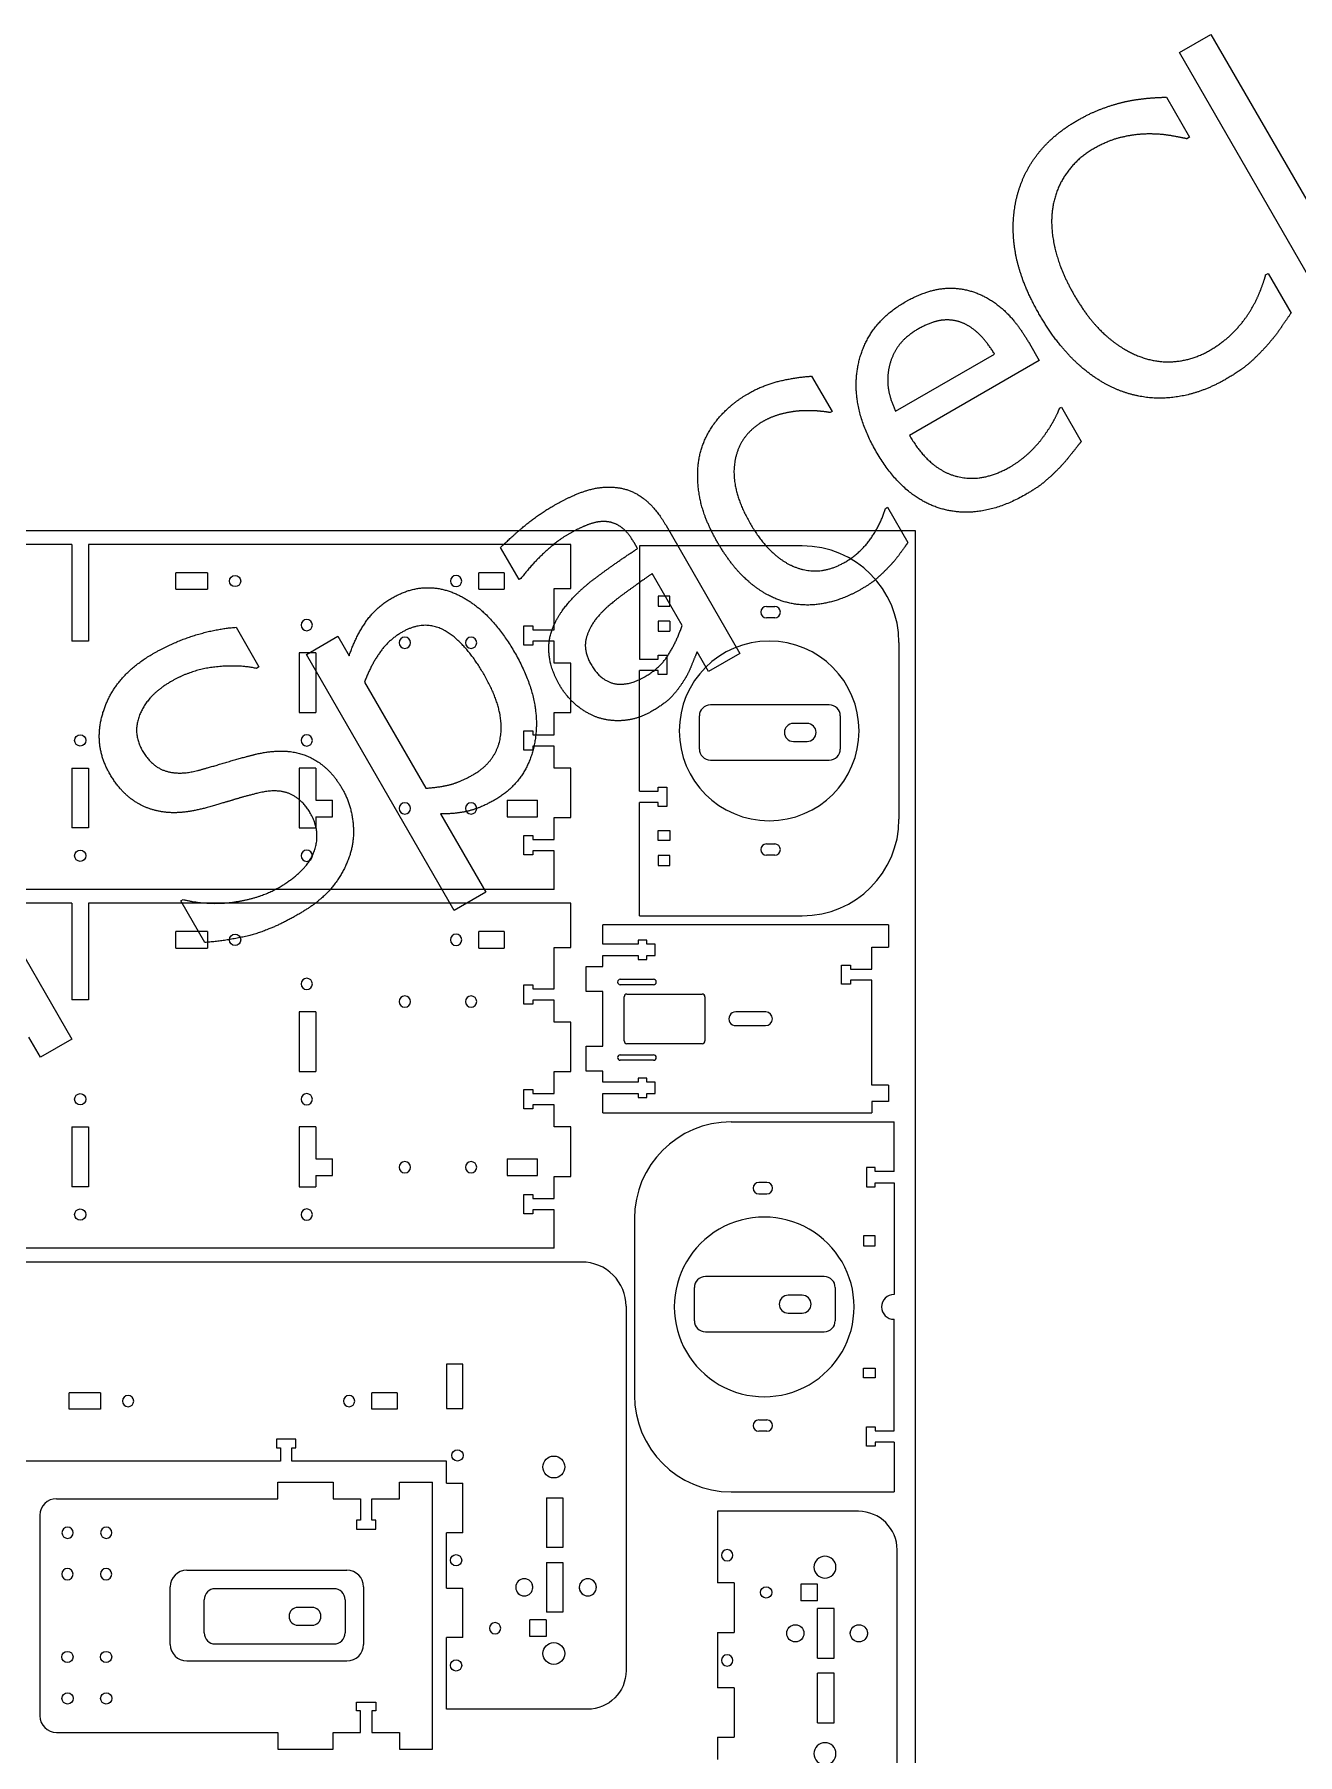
# Model space of a CAD drawing. Header units: millimetres. Extents: x -1447 to 1338, y -755 to 956.
# Drawn here: x -486 to -29, y -436 to 187 of the extents above; entities that cross this region are included whole.
import ezdxf

# ---------------------------------------------------------------- set-up
doc = ezdxf.new("R2010")
doc.units = ezdxf.units.MM
doc.linetypes.add('HIDDEN', pattern=[9.525, 6.35, -3.175])
doc.layers.get('0').update_dxf_attribs({"lineweight": 70})
doc.layers.add('Hidden', color=7, linetype='HIDDEN', lineweight=70)

msp = doc.modelspace()

# ---------------------------------------------------------------- linework, layer by layer
at = {"color": 7, "lineweight": -3}
for p, q in [((-71.52, 180.17), (-60.12, 186.75)), ((-60.12, 186.75), (-5.62, 92.36)), ((-17.03, 85.78), (-71.52, 180.17)), ((-76.26, 164), (-67.89, 149.51)), ((-67.89, 149.51), (-68.86, 148.94)), ((-40.3, 99.6), (-39.39, 100.13)), ((-39.39, 100.13), (-31.12, 85.81)), ((-125.86, 74.79), (-122.29, 68.6)), ((-174.28, 50.23), (-138.43, 70.93)), ((-122.29, 68.6), (-169.24, 41.49)), ((-204.67, 62.93), (-197.28, 50.13)), ((-197.28, 50.13), (-197.95, 49.75)), ((-114.91, 51.34), (-114.25, 51.73)), ((-114.25, 51.73), (-107.07, 39.29)), ((-177.92, 15.05), (-177.25, 15.44)), ((-177.25, 15.44), (-169.86, 2.64)), ((-1447.18, 7), (-167.18, 7)), ((-257.38, 8.81), (-230.62, -37.54)), ((-167.18, 7), (-167.18, -755)), ((-472.47, 2), (-626.47, 2)), ((-472.47, 2), (-472.47, -33)), ((-291.87, 2), (-466.47, 2)), ((-466.47, 2), (-466.47, -33)), ((-310.62, -10.77), (-317.31, 0.82)), ((-291.87, -14), (-291.87, 2)), ((-267.7, 0.5), (-268.97, 2.68)), ((-208.06, 1.45), (-267.06, 1.45)), ((-267.06, 1.45), (-267.06, -39.55)), ((-434.82, -14.26), (-434.82, -8.26)), ((-423.41, -8.26), (-434.82, -8.26)), ((-423.41, -8.26), (-423.41, -14.26)), ((-325.19, -14.26), (-325.19, -8.26)), ((-316.04, -8.26), (-325.19, -8.26)), ((-316.04, -8.26), (-316.04, -14.26)), ((-309.95, -10.39), (-310.62, -10.77)), ((-251.59, -27.41), (-262.45, -8.6)), ((-434.82, -14.26), (-423.41, -14.26)), ((-325.19, -14.26), (-316.04, -14.26)), ((-297.87, -28.95), (-297.87, -14)), ((-297.87, -14), (-291.87, -14)), ((-260.26, -16.8), (-260.26, -20.4)), ((-256.06, -16.8), (-260.26, -16.8)), ((-256.06, -20.4), (-256.06, -16.8)), ((-260.26, -20.4), (-256.06, -20.4)), ((-221.06, -20.5), (-218.06, -20.5)), ((-218.06, -24.6), (-221.06, -24.6)), ((-413.08, -28.03), (-404.78, -42.41)), ((-308.87, -34.5), (-308.87, -27.5)), ((-308.87, -27.5), (-305.67, -27.5)), ((-305.67, -27.5), (-305.67, -28.95)), ((-305.67, -28.95), (-297.87, -28.95)), ((-256.06, -25.8), (-260.26, -25.8)), ((-260.26, -25.8), (-260.26, -29.4)), ((-260.26, -29.4), (-256.06, -29.4)), ((-256.06, -25.8), (-256.06, -29.4)), ((-466.47, -33), (-472.47, -33)), ((-390.18, -37.28), (-390.18, -58.95)), ((-384.18, -37.28), (-390.18, -37.28)), ((-387.61, -37.83), (-376.2, -31.25)), ((-384.18, -37.28), (-384.18, -58.95)), ((-376.2, -31.25), (-372.1, -38.34)), ((-305.67, -34.5), (-308.87, -34.5)), ((-297.87, -33.05), (-305.67, -33.05)), ((-305.67, -33.05), (-305.67, -34.5)), ((-297.87, -41.05), (-297.87, -33.05)), ((-241.96, -44.09), (-246.13, -36.87)), ((-173.06, -33.55), (-173.06, -97.55)), ((-404.78, -42.41), (-405.69, -42.93)), ((-334.06, -130.58), (-387.61, -37.83)), ((-291.87, -41.05), (-297.87, -41.05)), ((-291.87, -58.95), (-291.87, -41.05)), ((-267.06, -39.55), (-260.26, -39.55)), ((-260.26, -39.55), (-260.26, -38.1)), ((-260.26, -38.1), (-257.06, -38.1)), ((-257.06, -38.1), (-257.06, -45.1)), ((-230.62, -37.54), (-241.96, -44.09)), ((-366.57, -47.93), (-344.4, -86.33)), ((-260.26, -43.65), (-267.06, -43.65)), ((-267.06, -87.45), (-267.06, -43.65)), ((-260.26, -45.1), (-260.26, -43.65)), ((-257.06, -45.1), (-260.26, -45.1)), ((-390.18, -58.95), (-384.18, -58.95)), ((-297.87, -66.95), (-297.87, -58.95)), ((-297.87, -58.95), (-291.87, -58.95)), ((-245.3, -72.12), (-245.3, -60.12)), ((-198.3, -56.12), (-241.3, -56.12)), ((-194.3, -60.12), (-194.3, -72.12)), ((-308.87, -72.5), (-308.87, -65.5)), ((-308.87, -65.5), (-305.67, -65.5)), ((-305.67, -65.5), (-305.67, -66.95)), ((-305.67, -66.95), (-297.87, -66.95)), ((-206.3, -62.87), (-211.3, -62.87)), ((-305.67, -72.5), (-308.87, -72.5)), ((-297.87, -71.05), (-305.67, -71.05)), ((-305.67, -71.05), (-305.67, -72.5)), ((-297.87, -79.05), (-297.87, -71.05)), ((-211.3, -69.37), (-206.3, -69.37)), ((-472.47, -79.05), (-472.47, -100.72)), ((-472.47, -79.05), (-466.47, -79.05)), ((-466.47, -79.05), (-466.47, -100.72)), ((-390.18, -79.05), (-390.18, -100.72)), ((-384.18, -79.05), (-390.18, -79.05)), ((-384.18, -79.05), (-384.18, -90.64)), ((-291.87, -79.05), (-297.87, -79.05)), ((-291.87, -96.95), (-291.87, -79.05)), ((-241.3, -76.12), (-198.3, -76.12)), ((-260.26, -87.45), (-260.26, -86)), ((-260.26, -86), (-257.06, -86)), ((-257.06, -86), (-257.06, -93)), ((-384.18, -90.64), (-378.18, -90.64)), ((-378.18, -96.64), (-378.18, -90.64)), ((-314.88, -90.64), (-314.88, -96.64)), ((-314.88, -90.64), (-303.88, -90.64)), ((-303.88, -96.64), (-303.88, -90.64)), ((-267.06, -87.45), (-260.26, -87.45)), ((-260.26, -91.55), (-267.06, -91.55)), ((-267.06, -132.55), (-267.06, -91.55)), ((-260.26, -93), (-260.26, -91.55)), ((-257.06, -93), (-260.26, -93)), ((-384.18, -96.64), (-378.18, -96.64)), ((-384.18, -96.64), (-384.18, -100.72)), ((-339.04, -95.61), (-322.65, -124)), ((-314.88, -96.64), (-303.88, -96.64)), ((-297.87, -104.95), (-297.87, -96.95)), ((-297.87, -96.95), (-291.87, -96.95)), ((-466.47, -100.72), (-472.47, -100.72)), ((-390.18, -100.72), (-384.18, -100.72)), ((-308.87, -110.5), (-308.87, -103.5)), ((-308.87, -103.5), (-305.67, -103.5)), ((-305.67, -103.5), (-305.67, -104.95)), ((-305.67, -104.95), (-297.87, -104.95)), ((-260.26, -105.3), (-260.26, -101.7)), ((-260.26, -101.7), (-256.06, -101.7)), ((-256.06, -105.3), (-260.26, -105.3)), ((-256.06, -101.7), (-256.06, -105.3)), ((-305.67, -110.5), (-308.87, -110.5)), ((-297.87, -109.05), (-305.67, -109.05)), ((-305.67, -109.05), (-305.67, -110.5)), ((-297.87, -123), (-297.87, -109.05)), ((-260.26, -110.7), (-260.26, -114.3)), ((-256.06, -110.7), (-260.26, -110.7)), ((-256.06, -114.3), (-256.06, -110.7)), ((-221.06, -106.5), (-218.06, -106.5)), ((-218.06, -110.6), (-221.06, -110.6)), ((-260.26, -114.3), (-256.06, -114.3)), ((-297.87, -123), (-1051.77, -123)), ((-322.65, -124), (-334.06, -130.58)), ((-472.47, -128), (-626.47, -128)), ((-472.47, -128), (-472.47, -163)), ((-291.87, -128), (-466.47, -128)), ((-466.47, -128), (-466.47, -163)), ((-433.08, -127.18), (-432.23, -126.68)), ((-424.4, -142.22), (-433.08, -127.18)), ((-291.87, -144), (-291.87, -128)), ((-499.3, -130.87), (-472.54, -177.21)), ((-176.83, -135.87), (-280.3, -135.87)), ((-280.3, -142.82), (-280.3, -135.87)), ((-267.06, -132.55), (-208.06, -132.55)), ((-176.83, -135.87), (-176.83, -143.87)), ((-434.82, -144.26), (-434.82, -138.26)), ((-423.41, -138.26), (-434.82, -138.26)), ((-423.41, -138.26), (-423.41, -144.26)), ((-325.19, -144.26), (-325.19, -138.26)), ((-316.04, -138.26), (-325.19, -138.26)), ((-316.04, -138.26), (-316.04, -144.26)), ((-267.5, -142.82), (-280.3, -142.82)), ((-267.5, -141.37), (-267.5, -142.82)), ((-264.3, -141.37), (-267.5, -141.37)), ((-264.3, -142.82), (-264.3, -141.37)), ((-261.3, -142.82), (-264.3, -142.82)), ((-261.3, -146.92), (-261.3, -142.82)), ((-434.82, -144.26), (-423.41, -144.26)), ((-325.19, -144.26), (-316.04, -144.26)), ((-297.87, -158.95), (-297.87, -144)), ((-297.87, -144), (-291.87, -144)), ((-280.3, -146.92), (-267.5, -146.92)), ((-280.3, -150.92), (-280.3, -146.92)), ((-267.5, -146.92), (-267.5, -148.37)), ((-267.5, -148.37), (-264.3, -148.37)), ((-264.3, -146.92), (-261.3, -146.92)), ((-264.3, -148.37), (-264.3, -146.92)), ((-182.83, -151.82), (-182.83, -143.87)), ((-182.83, -143.87), (-176.83, -143.87)), ((-286.3, -150.92), (-280.3, -150.92)), ((-286.3, -159.92), (-286.3, -150.92)), ((-273.94, -155.54), (-261.94, -155.54)), ((-193.83, -157.37), (-193.83, -150.37)), ((-193.83, -150.37), (-190.63, -150.37)), ((-190.63, -150.37), (-190.63, -151.82)), ((-190.63, -151.82), (-182.83, -151.82)), ((-308.87, -164.5), (-308.87, -157.5)), ((-308.87, -157.5), (-305.67, -157.5)), ((-305.67, -157.5), (-305.67, -158.95)), ((-305.67, -158.95), (-297.87, -158.95)), ((-280.3, -159.92), (-286.3, -159.92)), ((-280.3, -179.82), (-280.3, -159.92)), ((-261.94, -157.54), (-273.94, -157.54)), ((-272.57, -177.87), (-272.57, -161.9)), ((-271.57, -160.9), (-244.3, -160.9)), ((-243.3, -161.9), (-243.3, -177.87)), ((-190.63, -157.37), (-193.83, -157.37)), ((-182.83, -155.92), (-190.63, -155.92)), ((-190.63, -155.92), (-190.63, -157.37)), ((-182.83, -193.87), (-182.83, -155.92)), ((-466.47, -163), (-472.47, -163)), ((-390.18, -167.28), (-390.18, -188.95)), ((-384.18, -167.28), (-390.18, -167.28)), ((-384.18, -167.28), (-384.18, -188.95)), ((-305.67, -164.5), (-308.87, -164.5)), ((-297.87, -163.05), (-305.67, -163.05)), ((-305.67, -163.05), (-305.67, -164.5)), ((-297.87, -171.05), (-297.87, -163.05)), ((-221.24, -167.34), (-232.17, -167.34)), ((-291.87, -171.05), (-297.87, -171.05)), ((-291.87, -188.95), (-291.87, -171.05)), ((-232.07, -172.34), (-221.4, -172.34)), ((-483.88, -183.76), (-488.05, -176.54)), ((-472.54, -177.21), (-483.88, -183.76)), ((-286.3, -179.82), (-280.3, -179.82)), ((-286.3, -188.82), (-286.3, -179.82)), ((-244.3, -178.87), (-271.57, -178.87)), ((-273.94, -182.9), (-261.94, -182.9)), ((-261.94, -184.9), (-273.94, -184.9)), ((-390.18, -188.95), (-384.18, -188.95)), ((-297.87, -196.95), (-297.87, -188.95)), ((-297.87, -188.95), (-291.87, -188.95)), ((-280.3, -188.82), (-286.3, -188.82)), ((-280.3, -192.82), (-280.3, -188.82)), ((-267.5, -192.82), (-280.3, -192.82)), ((-267.5, -191.37), (-267.5, -192.82)), ((-264.3, -191.37), (-267.5, -191.37)), ((-264.3, -192.82), (-264.3, -191.37)), ((-261.3, -192.82), (-264.3, -192.82)), ((-261.3, -196.92), (-261.3, -192.82)), ((-308.87, -202.5), (-308.87, -195.5)), ((-308.87, -195.5), (-305.67, -195.5)), ((-305.67, -195.5), (-305.67, -196.95)), ((-305.67, -196.95), (-297.87, -196.95)), ((-280.3, -196.92), (-267.5, -196.92)), ((-280.3, -203.87), (-280.3, -196.92)), ((-267.5, -196.92), (-267.5, -198.37)), ((-267.5, -198.37), (-264.3, -198.37)), ((-264.3, -196.92), (-261.3, -196.92)), ((-264.3, -198.37), (-264.3, -196.92)), ((-176.83, -193.87), (-182.83, -193.87)), ((-176.83, -193.87), (-176.83, -199.87)), ((-305.67, -202.5), (-308.87, -202.5)), ((-297.87, -201.05), (-305.67, -201.05)), ((-305.67, -201.05), (-305.67, -202.5)), ((-297.87, -209.05), (-297.87, -201.05)), ((-280.3, -203.87), (-182.83, -203.87)), ((-182.83, -199.87), (-182.83, -203.87)), ((-176.83, -199.87), (-182.83, -199.87)), ((-472.47, -209.05), (-472.47, -230.72)), ((-472.47, -209.05), (-466.47, -209.05)), ((-466.47, -209.05), (-466.47, -230.72)), ((-390.18, -209.05), (-390.18, -230.72)), ((-384.18, -209.05), (-390.18, -209.05)), ((-384.18, -209.05), (-384.18, -220.64)), ((-291.87, -209.05), (-297.87, -209.05)), ((-291.87, -226.95), (-291.87, -209.05)), ((-233.85, -207.22), (-174.85, -207.22)), ((-174.85, -225.22), (-174.85, -207.22)), ((-384.18, -220.64), (-378.18, -220.64)), ((-378.18, -226.64), (-378.18, -220.64)), ((-314.88, -220.64), (-314.88, -226.64)), ((-314.88, -220.64), (-303.88, -220.64)), ((-303.88, -226.64), (-303.88, -220.64)), ((-184.85, -223.77), (-184.85, -230.77)), ((-181.65, -223.77), (-184.85, -223.77)), ((-181.65, -225.22), (-181.65, -223.77)), ((-384.18, -226.64), (-378.18, -226.64)), ((-384.18, -226.64), (-384.18, -230.72)), ((-314.88, -226.64), (-303.88, -226.64)), ((-297.87, -234.95), (-297.87, -226.95)), ((-297.87, -226.95), (-291.87, -226.95)), ((-220.85, -229.17), (-223.85, -229.17)), ((-174.85, -225.22), (-181.65, -225.22)), ((-181.65, -229.32), (-174.85, -229.32)), ((-181.65, -230.77), (-181.65, -229.32)), ((-174.85, -229.32), (-174.85, -269.72)), ((-466.47, -230.72), (-472.47, -230.72)), ((-390.18, -230.72), (-384.18, -230.72)), ((-308.87, -240.5), (-308.87, -233.5)), ((-308.87, -233.5), (-305.67, -233.5)), ((-305.67, -233.5), (-305.67, -234.95)), ((-305.67, -234.95), (-297.87, -234.95)), ((-223.85, -233.27), (-220.85, -233.27)), ((-184.85, -230.77), (-181.65, -230.77)), ((-305.67, -240.5), (-308.87, -240.5)), ((-297.87, -239.05), (-305.67, -239.05)), ((-305.67, -239.05), (-305.67, -240.5)), ((-297.87, -253), (-297.87, -239.05)), ((-268.85, -242.22), (-268.85, -306.22)), ((-185.85, -248.47), (-185.85, -252.07)), ((-181.65, -248.47), (-185.85, -248.47)), ((-181.65, -252.07), (-181.65, -248.47)), ((-297.87, -253), (-1051.77, -253)), ((-185.85, -252.07), (-181.65, -252.07)), ((-287.87, -258), (-1111.52, -258)), ((-247.14, -279.24), (-247.14, -267.24)), ((-200.14, -263.24), (-243.14, -263.24)), ((-196.14, -267.24), (-196.14, -279.24)), ((-271.87, -274), (-271.87, -406)), ((-208.14, -269.99), (-213.14, -269.99)), ((-213.14, -276.49), (-208.14, -276.49)), ((-174.85, -319.12), (-174.85, -278.72)), ((-243.14, -283.24), (-200.14, -283.24)), ((-336.91, -295), (-336.91, -311)), ((-330.91, -295), (-336.91, -295)), ((-330.91, -311), (-330.91, -295)), ((-185.85, -296.37), (-181.65, -296.37)), ((-185.85, -299.97), (-185.85, -296.37)), ((-181.65, -296.37), (-181.65, -299.97)), ((-473.54, -311.33), (-473.54, -305.33)), ((-462.15, -305.33), (-473.54, -305.33)), ((-462.15, -305.33), (-462.15, -311.33)), ((-363.92, -311.33), (-363.92, -305.33)), ((-354.77, -305.33), (-363.92, -305.33)), ((-354.77, -305.33), (-354.77, -311.33)), ((-181.65, -299.97), (-185.85, -299.97)), ((-462.15, -311.33), (-473.54, -311.33)), ((-354.77, -311.33), (-363.92, -311.33)), ((-336.91, -311), (-330.91, -311)), ((-223.85, -315.17), (-220.85, -315.17)), ((-184.85, -324.67), (-184.85, -317.67)), ((-184.85, -317.67), (-181.65, -317.67)), ((-181.65, -317.67), (-181.65, -319.12)), ((-398.39, -322.08), (-398.39, -325.28)), ((-391.39, -322.08), (-398.39, -322.08)), ((-391.39, -325.28), (-391.39, -322.08)), ((-220.85, -319.27), (-223.85, -319.27)), ((-181.65, -319.12), (-174.85, -319.12)), ((-174.85, -323.22), (-181.65, -323.22)), ((-181.65, -323.22), (-181.65, -324.67)), ((-174.85, -323.22), (-174.85, -341.22)), ((-396.94, -330.08), (-596.04, -330.08)), ((-398.39, -325.28), (-396.94, -325.28)), ((-396.94, -325.28), (-396.94, -330.08)), ((-392.84, -325.28), (-391.39, -325.28)), ((-392.84, -330.08), (-392.84, -325.28)), ((-336.92, -330.08), (-392.84, -330.08)), ((-336.92, -338.13), (-336.92, -330.08)), ((-181.65, -324.67), (-184.85, -324.67)), ((-397.91, -343.7), (-397.91, -337.7)), ((-397.91, -337.7), (-377.91, -337.7)), ((-377.91, -337.7), (-377.91, -343.7)), ((-353.91, -343.7), (-353.91, -337.7)), ((-353.91, -337.7), (-341.91, -337.7)), ((-341.91, -434.39), (-341.91, -337.7)), ((-336.92, -338.13), (-330.91, -338.13)), ((-330.91, -356.03), (-330.91, -338.13)), ((-233.85, -341.22), (-174.85, -341.22)), ((-478.08, -343.7), (-397.91, -343.7)), ((-377.91, -343.7), (-367.96, -343.7)), ((-367.96, -343.7), (-367.96, -351.5)), ((-363.86, -343.7), (-353.91, -343.7)), ((-363.86, -351.5), (-363.86, -343.7)), ((-300.72, -343.42), (-300.72, -361.42)), ((-300.72, -343.42), (-294.72, -343.42)), ((-294.72, -343.42), (-294.72, -361.42)), ((-187.72, -348.27), (-238.76, -348.27)), ((-238.76, -348.27), (-238.76, -374.24)), ((-484.08, -349.7), (-484.08, -422.39)), ((-367.96, -351.5), (-369.41, -351.5)), ((-369.41, -351.5), (-369.41, -354.7)), ((-369.41, -354.7), (-362.41, -354.7)), ((-362.41, -351.5), (-363.86, -351.5)), ((-362.41, -354.7), (-362.41, -351.5)), ((-330.91, -356.03), (-336.91, -356.03)), ((-336.91, -376.13), (-336.91, -356.03)), ((-294.72, -361.42), (-300.72, -361.42)), ((-300.72, -366.8), (-294.72, -366.8)), ((-300.72, -366.8), (-300.72, -384.8)), ((-294.72, -366.8), (-294.72, -384.8)), ((-173.72, -494.27), (-173.72, -362.27)), ((-430.91, -369.61), (-372.91, -369.61)), ((-436.91, -396.48), (-436.91, -375.61)), ((-377.61, -376.32), (-420.61, -376.32)), ((-366.91, -375.61), (-366.91, -396.48)), ((-336.91, -376.13), (-330.91, -376.13)), ((-330.91, -394.03), (-330.91, -376.13)), ((-232.76, -374.24), (-238.76, -374.24)), ((-232.76, -374.24), (-232.76, -392.14)), ((-208.59, -374.7), (-208.59, -380.7)), ((-202.59, -374.7), (-208.59, -374.7)), ((-202.59, -380.7), (-202.59, -374.7)), ((-424.61, -392.32), (-424.61, -380.32)), ((-385.61, -383.07), (-390.61, -383.07)), ((-373.61, -380.32), (-373.61, -392.32)), ((-294.72, -384.8), (-300.72, -384.8)), ((-202.59, -380.7), (-208.59, -380.7)), ((-202.57, -401.47), (-202.57, -383.47)), ((-196.57, -383.47), (-202.57, -383.47)), ((-196.57, -401.47), (-196.57, -383.47)), ((-390.61, -389.57), (-385.61, -389.57)), ((-306.74, -393.57), (-306.74, -387.57)), ((-300.74, -387.57), (-306.74, -387.57)), ((-300.74, -387.57), (-300.74, -393.57)), ((-238.76, -392.14), (-232.76, -392.14)), ((-238.76, -392.14), (-238.76, -412.24)), ((-420.61, -396.32), (-377.61, -396.32)), ((-330.91, -394.03), (-336.91, -394.03)), ((-336.91, -420), (-336.91, -394.03)), ((-300.74, -393.57), (-306.74, -393.57)), ((-430.91, -402.48), (-372.91, -402.48)), ((-202.57, -401.47), (-196.57, -401.47)), ((-202.57, -424.85), (-202.57, -406.85)), ((-196.57, -406.85), (-202.57, -406.85)), ((-196.57, -424.85), (-196.57, -406.85)), ((-369.41, -420.59), (-369.41, -417.39)), ((-369.41, -417.39), (-362.41, -417.39)), ((-362.41, -417.39), (-362.41, -420.59)), ((-232.76, -412.24), (-238.76, -412.24)), ((-232.76, -412.24), (-232.76, -430.14)), ((-367.96, -420.59), (-369.41, -420.59)), ((-367.96, -428.39), (-367.96, -420.59)), ((-363.86, -420.59), (-363.86, -428.39)), ((-362.41, -420.59), (-363.86, -420.59)), ((-285.87, -420), (-336.91, -420)), ((-478.08, -428.39), (-397.91, -428.39)), ((-397.91, -428.39), (-397.91, -434.39)), ((-377.91, -434.39), (-377.91, -428.39)), ((-377.91, -428.39), (-367.96, -428.39)), ((-363.86, -428.39), (-353.91, -428.39)), ((-353.91, -428.39), (-353.91, -434.39)), ((-202.57, -424.85), (-196.57, -424.85)), ((-397.91, -434.39), (-377.91, -434.39)), ((-353.91, -434.39), (-341.91, -434.39)), ((-238.77, -430.14), (-232.76, -430.14)), ((-238.77, -430.14), (-238.77, -438.19))]:
    msp.add_line(p, q, dxfattribs=at)
for centre, radius in [((-413.43, -11.26), 2.05), ((-469.47, -69), 2.05), ((-469.47, -110.77), 2.05), ((-413.43, -141.26), 2.05), ((-469.47, -199), 2.05), ((-469.47, -240.77), 2.05), ((-332.91, -328), 2.05), ((-298.01, -332.21), 3.97), ((-333.41, -366), 2.05), ((-221.14, -377.63), 2.05), ((-298.01, -399.77), 3.97), ((-474.13, -401.05), 2.05), ((-460.13, -401.05), 2.05), ((-333.41, -404.08), 2.05), ((-474.04, -416.05), 2.05), ((-460.04, -416.05), 2.05)]:
    msp.add_circle(centre, radius, dxfattribs=at)
at = {"color": 7, "lineweight": -3, "extrusion": (2.84142e-16, 5.55112e-17, -1)}
for centre in [(333.42, -11.26), (387.47, -27.23), (351.97, -33.64), (327.98, -33.64), (387.47, -69), (351.97, -93.64), (327.98, -93.64), (387.47, -110.77), (333.42, -141.26), (387.47, -157.23), (351.97, -163.64), (327.98, -163.64), (387.47, -199), (351.97, -223.64), (327.98, -223.64), (387.47, -240.77)]:
    msp.add_circle(centre, 2.05, dxfattribs=at)
at = {"color": 7, "lineweight": -3, "extrusion": (8.67362e-19, 8.26948e-16, -1)}
msp.add_circle((220.06, -65.55), 32.55, dxfattribs=at)
at = {"color": 7, "lineweight": -3, "extrusion": (8.64377e-19, 5.55112e-17, -1)}
msp.add_circle((452.16, -308.33), 2.05, dxfattribs=at)
at = {"color": 7, "lineweight": -3, "extrusion": (8.66448e-19, 5.55112e-17, -1)}
msp.add_circle((372.15, -308.33), 2.05, dxfattribs=at)
at = {"color": 7, "lineweight": -3, "extrusion": (8.67362e-19, -5.71917e-18, -1)}
for centre in [(474.04, -356.05), (460.04, -356.05), (474.13, -371.05), (460.13, -371.05)]:
    msp.add_circle(centre, 2.05, dxfattribs=at)
at = {"color": 7, "lineweight": -3, "extrusion": (8.65284e-19, 5.55112e-17, -1)}
msp.add_circle((235.26, -364.19), 2.05, dxfattribs=at)
at = {"color": 7, "lineweight": -3, "extrusion": (8.69996e-19, 5.55112e-17, -1)}
msp.add_circle((199.86, -368.5), 3.97, dxfattribs=at)
at = {"color": 7, "lineweight": -3, "extrusion": (8.64356e-19, 5.55112e-17, -1)}
msp.add_circle((319.29, -390.64), 2.05, dxfattribs=at)
at = {"color": 7, "lineweight": -3, "extrusion": (8.61128e-19, 5.55112e-17, -1)}
msp.add_circle((235.26, -402.27), 2.05, dxfattribs=at)
at = {"color": 7, "lineweight": -3, "extrusion": (8.68302e-19, 5.55112e-17, -1)}
msp.add_circle((199.86, -436.06), 3.97, dxfattribs=at)
at = {"color": 7, "lineweight": -3}
for centre, radius, start, end in [((-208.06, -33.55), 35, 0, 90), ((-221.06, -22.55), 2.05, 90, 270), ((-218.06, -22.55), 2.05, 270, 90), ((-241.3, -60.12), 4, 90, 180), ((-198.3, -60.12), 4, 360, 90), ((-211.3, -66.12), 3.25, 90, 270), ((-206.3, -66.12), 3.25, 270, 90), ((-241.3, -72.12), 4, 180, 270), ((-198.3, -72.12), 4, 270, 0), ((-208.06, -97.55), 35, 270, 0), ((-221.06, -108.55), 2.05, 90, 270), ((-218.06, -108.55), 2.05, 270, 90), ((-273.94, -156.54), 1, 90, 270), ((-261.94, -156.54), 1, 270, 90), ((-271.57, -161.9), 1, 90, 180), ((-244.3, -161.9), 1, 0, 90), ((-232.17, -169.84), 2.5, 89.98497, 272.36616), ((-221.4, -169.84), 2.5, 270, 86.3766), ((-271.57, -177.87), 1, 180, 270), ((-244.3, -177.87), 1, 270, 360), ((-273.94, -183.9), 1, 90, 270), ((-261.94, -183.9), 1, 270, 90), ((-233.85, -242.22), 35, 90, 180), ((-223.85, -231.22), 2.05, 90, 270), ((-220.85, -231.22), 2.05, 270, 90), ((-221.85, -274.22), 32.55, 359.99999, 180), ((-287.87, -274), 16, 359.99983, 90), ((-243.14, -267.24), 4, 90, 180), ((-200.14, -267.24), 4, 0, 90), ((-213.14, -273.24), 3.25, 90, 270), ((-208.14, -273.24), 3.25, 270, 90), ((-174.85, -274.22), 4.5, 90, 270), ((-221.85, -274.22), 32.55, 180, 0.00001), ((-243.14, -279.24), 4, 180, 270), ((-200.14, -279.24), 4, 270, 0), ((-233.85, -306.22), 35, 180, 270), ((-223.85, -317.22), 2.05, 90, 270), ((-220.85, -317.22), 2.05, 270, 90), ((-478.08, -349.7), 6, 90, 180), ((-430.91, -375.61), 6, 90, 180), ((-372.91, -375.61), 6, 360, 90), ((-420.61, -380.32), 4, 90, 180), ((-377.61, -380.32), 4, 0, 90), ((-390.61, -386.32), 3.25, 90, 270), ((-385.61, -386.32), 3.25, 270, 90), ((-420.61, -392.32), 4, 180, 270), ((-377.61, -392.32), 4, 270, 0), ((-430.91, -396.48), 6, 180, 270), ((-372.91, -396.48), 6, 270, 0), ((-478.08, -422.39), 6, 180, 270)]:
    msp.add_arc(centre, radius, start, end, dxfattribs=at)
msp.add_ellipse((-187.72, -362.27), major_axis=(-9.9, 9.9), ratio=1, start_param=3.926991, end_param=5.497787, dxfattribs=at)
at = {"color": 7, "lineweight": -3, "extrusion": (8.67362e-19, 5.55112e-17, -1)}
for centre in [(-308.72, -375.81), (-285.72, -375.8)]:
    msp.add_ellipse(centre, major_axis=(3.1, 0), ratio=1, dxfattribs=at)
at = {"color": 7, "lineweight": -3}
for centre in [(-210.57, -392.46), (-187.57, -392.47)]:
    msp.add_ellipse(centre, major_axis=(3.1, 0), ratio=1, dxfattribs=at)
at = {"color": 7, "lineweight": -3, "extrusion": (8.67362e-19, 5.55112e-17, -1)}
msp.add_ellipse((-285.87, -406), major_axis=(-9.9, -9.9), ratio=1, start_param=3.926991, end_param=5.497787, dxfattribs=at)
at = {"color": 7, "lineweight": -3}
for points in [[(-99.67, 159.79), (-95.32, 161.42), (-91.32, 162.35)], [(-91.32, 162.35), (-87.89, 163.12), (-84.03, 163.52)], [(-84.03, 163.52), (-80.18, 163.93), (-76.26, 164)], [(-108.58, 155.54), (-104.03, 158.16), (-99.67, 159.79)], [(-123.3, 142.79), (-117.74, 150.25), (-108.58, 155.54)], [(-83.37, 150.68), (-87.92, 150.56), (-92.68, 149.43)], [(-74.96, 150.12), (-78.64, 150.74), (-83.37, 150.68)], [(-68.86, 148.94), (-71.28, 149.49), (-74.96, 150.12)], [(-102.78, 145.21), (-108.55, 141.89), (-112.34, 136.54)], [(-92.68, 149.43), (-97.45, 148.3), (-102.78, 145.21)], [(-130.76, 126.15), (-128.87, 135.33), (-123.3, 142.79)], [(-112.34, 136.54), (-116.13, 131.2), (-117.35, 124.35)], [(-130.69, 106.62), (-132.68, 116.71), (-130.76, 126.15)], [(-117.35, 124.35), (-118.51, 117.53), (-116.6, 109.33)], [(-122.15, 85.18), (-128.7, 96.52), (-130.69, 106.62)], [(-116.6, 109.33), (-114.7, 101.13), (-109.66, 92.39)], [(-170.79, 89.85), (-164.48, 93.5), (-158.58, 94.48)], [(-158.58, 94.48), (-152.68, 95.46), (-146.8, 93.68)], [(-146.8, 93.68), (-140.91, 91.9), (-135.73, 87.41)], [(-45.71, 86.85), (-43.46, 90.66), (-42.17, 94.03)], [(-42.17, 94.03), (-40.88, 97.4), (-40.3, 99.6)], [(-187.83, 66.96), (-184.81, 81.76), (-170.79, 89.85)], [(-135.73, 87.41), (-130.55, 82.92), (-125.86, 74.79)], [(-109.66, 92.39), (-104.3, 83.11), (-98.18, 77.7)], [(-157.53, 83.2), (-161.42, 82.73), (-166.03, 80.07)], [(-150.16, 82.27), (-153.63, 83.67), (-157.53, 83.2)], [(-144.11, 78.24), (-147.01, 81.02), (-150.16, 82.27)], [(-107.52, 66.69), (-115.57, 73.77), (-122.15, 85.18)], [(-51.74, 79.08), (-48.05, 82.91), (-45.71, 86.85)], [(-31.12, 85.81), (-33.29, 82.7), (-35.19, 79.9)], [(-166.03, 80.07), (-170.58, 77.44), (-172.98, 74.24)], [(-138.43, 70.93), (-141.22, 75.47), (-144.11, 78.24)], [(-98.18, 77.7), (-92.07, 72.3), (-85.52, 69.93)], [(-60.65, 72.24), (-55.43, 75.25), (-51.74, 79.08)], [(-35.19, 79.9), (-37.09, 77.1), (-40.15, 73.72)], [(-172.98, 74.24), (-175.38, 71.03), (-176.48, 66.92)], [(-85.52, 69.93), (-79.17, 67.61), (-72.76, 68.28)], [(-72.76, 68.28), (-66.35, 68.95), (-60.65, 72.24)], [(-40.15, 73.72), (-43.36, 70.17), (-46.34, 67.56)], [(-216.02, 61.23), (-209.93, 62.65), (-204.67, 62.93)], [(-181.28, 35.59), (-190.84, 52.15), (-187.83, 66.96)], [(-176.48, 66.92), (-177.48, 62.78), (-176.95, 58.76)], [(-90.67, 56.85), (-99.47, 59.61), (-107.52, 66.69)], [(-46.34, 67.56), (-49.32, 64.95), (-54.72, 61.83)], [(-239.15, 46.79), (-234.56, 52.64), (-227.7, 56.59)], [(-227.7, 56.59), (-222.12, 59.82), (-216.02, 61.23)], [(-176.95, 58.76), (-176.41, 54.75), (-174.28, 50.23)], [(-72.73, 55.4), (-81.87, 54.08), (-90.67, 56.85)], [(-54.72, 61.83), (-63.58, 56.72), (-72.73, 55.4)], [(-208.66, 50.36), (-211.72, 50.21), (-215.46, 49.26)], [(-202.44, 50.31), (-205.12, 50.54), (-208.66, 50.36)], [(-197.95, 49.75), (-199.76, 50.08), (-202.44, 50.31)], [(-117.01, 46.86), (-115.64, 49.39), (-114.91, 51.34)], [(-245.19, 34.2), (-243.74, 40.94), (-239.15, 46.79)], [(-222.17, 46.6), (-231.03, 41.49), (-232.53, 31.68)], [(-215.46, 49.26), (-219.2, 48.32), (-222.17, 46.6)], [(-120.67, 41.14), (-118.38, 44.33), (-117.01, 46.86)], [(-169.24, 41.49), (-162.41, 29.66), (-152.86, 26.85)], [(-125.93, 35.2), (-122.81, 38.13), (-120.67, 41.14)], [(-107.07, 39.29), (-108.61, 37.35), (-110.9, 34.45)], [(-245.28, 19.59), (-246.63, 27.46), (-245.19, 34.2)], [(-232.53, 31.68), (-234.03, 21.88), (-226.95, 9.63)], [(-157.36, 14.82), (-171.58, 18.79), (-181.28, 35.59)], [(-132.81, 30.09), (-129.05, 32.26), (-125.93, 35.2)], [(-110.9, 34.45), (-113.19, 31.55), (-115.17, 29.52)], [(-152.86, 26.85), (-143.31, 24.03), (-132.81, 30.09)], [(-115.17, 29.52), (-117.98, 26.68), (-120.4, 24.64)], [(-298.41, 15.85), (-291.43, 19.88), (-286.01, 21.55)], [(-286.01, 21.55), (-280.59, 23.23), (-275.12, 22.58)], [(-275.12, 22.58), (-269.81, 21.93), (-265.43, 18.55)], [(-238.78, 2.8), (-243.93, 11.72), (-245.28, 19.59)], [(-126.95, 20.21), (-143.14, 10.86), (-157.36, 14.82)], [(-120.4, 24.64), (-122.82, 22.59), (-126.95, 20.21)], [(-309.42, 8.04), (-304.17, 12.52), (-298.41, 15.85)], [(-265.43, 18.55), (-261.05, 15.18), (-257.38, 8.81)], [(-183.4, 3.96), (-179.7, 9.17), (-177.92, 15.05)], [(-317.31, 0.82), (-314.68, 3.55), (-309.42, 8.04)], [(-285.9, 9.04), (-289.32, 7.67), (-292.65, 5.75)], [(-279.49, 10.27), (-282.48, 10.41), (-285.9, 9.04)], [(-273.91, 8.44), (-276.54, 10.2), (-279.49, 10.27)], [(-268.97, 2.68), (-271.28, 6.68), (-273.91, 8.44)], [(-226.95, 9.63), (-220.02, -2.38), (-210.96, -6.09)], [(-292.65, 5.75), (-296.6, 3.47), (-301.25, -0.79)], [(-283.59, -10.66), (-276.4, -5.17), (-267.7, 0.5)], [(-227.46, -11.49), (-233.6, -6.18), (-238.78, 2.8)], [(-192.69, -4.48), (-187.1, -1.26), (-183.4, 3.96)], [(-169.86, 2.64), (-171.1, 0.87), (-173, -1.73)], [(-301.25, -0.79), (-305.91, -5.06), (-309.95, -10.39)], [(-210.96, -6.09), (-201.91, -9.8), (-192.69, -4.48)], [(-176.65, -6.06), (-179.07, -8.59), (-181.11, -10.37)], [(-173, -1.73), (-174.9, -4.32), (-176.65, -6.06)], [(-294.97, -22.04), (-290.78, -16.14), (-283.59, -10.66)], [(-262.45, -8.6), (-266.31, -11.31), (-272.16, -15.54)], [(-214.61, -18.75), (-221.32, -16.8), (-227.46, -11.49)], [(-181.11, -10.37), (-183.15, -12.16), (-186.79, -14.26)], [(-366.37, -26.5), (-362.67, -20.93), (-356.54, -17.39)], [(-356.54, -17.39), (-344.89, -10.66), (-333.05, -16.12)], [(-333.05, -16.12), (-321.2, -21.57), (-312.24, -37.1)], [(-272.16, -15.54), (-278.01, -19.77), (-281.16, -23.13)], [(-186.79, -14.26), (-193.77, -18.29), (-200.84, -19.5)], [(-299.84, -35.32), (-299.72, -28.66), (-294.97, -22.04)], [(-281.16, -23.13), (-284.91, -27.15), (-286.22, -31.74)], [(-200.84, -19.5), (-207.9, -20.71), (-214.61, -18.75)], [(-443.32, -37.72), (-435.73, -33.34), (-428.09, -30.96)], [(-428.09, -30.96), (-420.45, -28.57), (-413.08, -28.03)], [(-372.1, -38.34), (-370.06, -32.07), (-366.37, -26.5)], [(-353.06, -29.86), (-357.92, -32.66), (-361.19, -37.42)], [(-337.36, -29.32), (-344.75, -25.06), (-353.06, -29.86)], [(-323.27, -45.17), (-329.96, -33.59), (-337.36, -29.32)], [(-256.47, -37.87), (-253.45, -33.01), (-251.59, -27.41)], [(-312.24, -37.1), (-302.47, -54.03), (-304.77, -68.74)], [(-295.9, -49.02), (-299.96, -41.98), (-299.84, -35.32)], [(-286.22, -31.74), (-287.52, -36.34), (-284.55, -41.5)], [(-246.13, -36.87), (-246.93, -38.71), (-248.2, -41.91)], [(-460.86, -57.76), (-456.6, -45.39), (-443.32, -37.72)], [(-420.71, -42.42), (-429.14, -43.37), (-436.54, -47.64)], [(-405.69, -42.93), (-412.27, -41.48), (-420.71, -42.42)], [(-361.19, -37.42), (-364.47, -42.18), (-366.57, -47.93)], [(-284.55, -41.5), (-281.18, -47.32), (-276.19, -48.4)], [(-264.89, -45.84), (-259.49, -42.73), (-256.47, -37.87)], [(-248.2, -41.91), (-249.46, -45.1), (-251.02, -47.46)], [(-436.54, -47.64), (-444.91, -52.47), (-447.81, -59.36)], [(-317.22, -67), (-316.06, -57.67), (-323.27, -45.17)], [(-289.27, -56.72), (-293.27, -53.57), (-295.9, -49.02)], [(-276.19, -48.4), (-271.2, -49.48), (-264.89, -45.84)], [(-251.02, -47.46), (-253.14, -50.79), (-255.47, -53.26)], [(-255.47, -53.26), (-257.8, -55.74), (-262.9, -58.68)], [(-458.79, -81.11), (-465.13, -70.13), (-460.86, -57.76)], [(-447.81, -59.36), (-450.7, -66.25), (-447.03, -72.62)], [(-280.92, -61.08), (-285.26, -59.87), (-289.27, -56.72)], [(-271.75, -61.69), (-276.43, -62.29), (-280.92, -61.08)], [(-262.9, -58.68), (-267.08, -61.1), (-271.75, -61.69)], [(-327.25, -81.44), (-318.39, -76.32), (-317.22, -67)], [(-447.03, -72.62), (-443.7, -78.39), (-438.71, -80.03)], [(-416.35, -76.87), (-410.07, -74.99), (-405.8, -73.98)], [(-405.8, -73.98), (-394.82, -71.43), (-387.18, -74.71)], [(-387.18, -74.71), (-379.55, -77.99), (-374.68, -86.42)], [(-304.77, -68.74), (-307.07, -83.46), (-319.45, -90.6)], [(-438.71, -80.03), (-433.71, -81.68), (-427.04, -79.93)], [(-427.04, -79.93), (-422.62, -78.75), (-416.35, -76.87)], [(-451.87, -89.53), (-455.74, -86.39), (-458.79, -81.11)], [(-374.68, -86.42), (-371.63, -91.7), (-370.81, -98.1)], [(-344.4, -86.33), (-338.65, -85.92), (-335.01, -84.87)], [(-335.01, -84.87), (-331.37, -83.82), (-327.25, -81.44)], [(-443.48, -94.03), (-447.99, -92.67), (-451.87, -89.53)], [(-423.94, -93.42), (-429.31, -94.91), (-434.09, -95.16)], [(-414.04, -90.54), (-417.95, -91.75), (-423.94, -93.42)], [(-405.24, -88.13), (-410.12, -89.33), (-414.04, -90.54)], [(-393.84, -88.26), (-398.47, -86.4), (-405.24, -88.13)], [(-386.09, -95.51), (-389.21, -90.12), (-393.84, -88.26)], [(-319.45, -90.6), (-324.48, -93.51), (-329.03, -94.6)], [(-434.09, -95.16), (-438.88, -95.42), (-443.48, -94.03)], [(-384.86, -109.41), (-382.17, -102.31), (-386.09, -95.51)], [(-370.81, -98.1), (-369.99, -104.5), (-371.8, -110.32)], [(-329.03, -94.6), (-333.58, -95.69), (-339.04, -95.61)], [(-397.51, -122.25), (-387.56, -116.5), (-384.86, -109.41)], [(-371.8, -110.32), (-373.89, -116.78), (-378.16, -122.07)], [(-413.78, -127.55), (-404.49, -126.27), (-397.51, -122.25)], [(-378.16, -122.07), (-382.42, -127.37), (-390.67, -132.13)], [(-432.23, -126.68), (-423.07, -128.83), (-413.78, -127.55)], [(-390.67, -132.13), (-400.5, -137.8), (-408.56, -139.75)], [(-408.56, -139.75), (-416.61, -141.69), (-424.4, -142.22)]]:
    msp.add_open_spline(points, degree=2, dxfattribs=at)
at = {"layer": 'Hidden', "lineweight": -3}
for p, q in [((-434.82, -8.26), (-434.82, -8.26)), ((-434.82, -14.26), (-434.82, -14.26)), ((-472.47, -79.05), (-472.47, -79.05)), ((-466.47, -79.05), (-466.47, -79.05)), ((-472.47, -100.72), (-472.47, -100.72)), ((-466.47, -100.72), (-466.47, -100.72)), ((-434.82, -138.26), (-434.82, -138.26)), ((-434.82, -144.26), (-434.82, -144.26)), ((-472.47, -209.05), (-472.47, -209.05)), ((-466.47, -209.05), (-466.47, -209.05)), ((-472.47, -230.72), (-472.47, -230.72)), ((-466.47, -230.72), (-466.47, -230.72)), ((-330.91, -338.13), (-330.91, -338.13)), ((-300.72, -343.42), (-300.72, -343.42)), ((-294.72, -343.42), (-294.72, -343.42)), ((-330.91, -356.03), (-330.91, -356.03)), ((-300.72, -361.42), (-300.72, -361.42)), ((-294.72, -361.42), (-294.72, -361.42)), ((-300.72, -366.8), (-300.72, -366.8)), ((-294.72, -366.8), (-294.72, -366.8)), ((-330.91, -376.13), (-330.91, -376.13)), ((-232.76, -374.24), (-232.76, -374.24)), ((-208.59, -374.7), (-208.59, -374.7)), ((-202.59, -374.7), (-202.59, -374.7)), ((-300.72, -384.8), (-300.72, -384.8)), ((-294.72, -384.8), (-294.72, -384.8)), ((-208.59, -380.7), (-208.59, -380.7)), ((-202.59, -380.7), (-202.59, -380.7)), ((-202.57, -383.47), (-202.57, -383.47)), ((-196.57, -383.47), (-196.57, -383.47)), ((-306.74, -387.57), (-306.74, -387.57)), ((-300.74, -387.57), (-300.74, -387.57)), ((-232.76, -392.14), (-232.76, -392.14)), ((-330.91, -394.03), (-330.91, -394.03)), ((-306.74, -393.57), (-306.74, -393.57)), ((-300.74, -393.57), (-300.74, -393.57)), ((-202.57, -401.47), (-202.57, -401.47)), ((-196.57, -401.47), (-196.57, -401.47)), ((-202.57, -406.85), (-202.57, -406.85)), ((-196.57, -406.85), (-196.57, -406.85)), ((-232.76, -412.24), (-232.76, -412.24)), ((-202.57, -424.85), (-202.57, -424.85)), ((-196.57, -424.85), (-196.57, -424.85)), ((-232.76, -430.14), (-232.76, -430.14))]:
    msp.add_line(p, q, dxfattribs=at)
at = {"layer": 'Hidden', "lineweight": -3, "extrusion": (8.67362e-19, 5.55112e-17, -1)}
for centre in [(-308.72, -375.81), (-285.72, -375.8)]:
    msp.add_ellipse(centre, major_axis=(3.1, 0), ratio=1, dxfattribs=at)
at = {"layer": 'Hidden', "lineweight": -3}
for centre in [(-210.57, -392.46), (-187.57, -392.47)]:
    msp.add_ellipse(centre, major_axis=(3.1, 0), ratio=1, dxfattribs=at)

doc.saveas('drawing.dxf')
